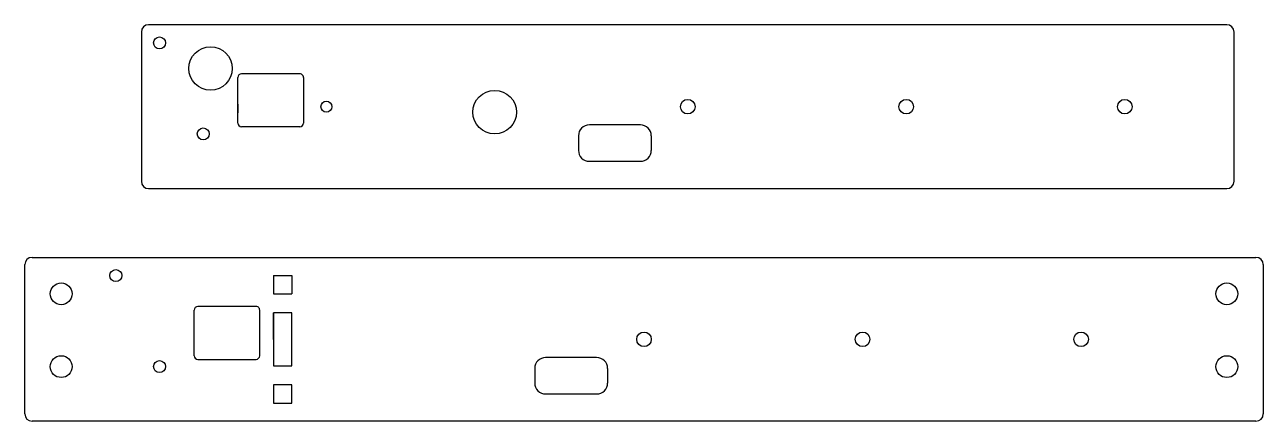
# Model space of a CAD drawing. Extents: x -160 to 180, y -59 to 50.
import ezdxf

# ---------------------------------------------------------------- set-up
doc = ezdxf.new("R2010")
doc.units = 0
doc.layers.get('0').update_dxf_attribs({"linetype": 'CONTINUOUS'})

msp = doc.modelspace()

# ---------------------------------------------------------------- linework, layer by layer
for p, q in [((-127.83, 48.15), (-127.83, 7.15)), ((170.17, 50.15), (-125.83, 50.15)), ((172.17, 7.15), (172.17, 48.15)), ((-101.33, 23.15), (-101.33, 35.65)), ((-84.53, 36.65), (-100.33, 36.65)), ((-83.33, 35.65), (-83.33, 23.15)), ((-84.33, 22.15), (-100.33, 22.15)), ((9.17, 22.65), (-4.83, 22.65)), ((-7.83, 19.65), (-7.83, 15.65)), ((12.17, 19.65), (12.17, 15.65)), ((-4.83, 12.65), (9.17, 12.65)), ((-125.83, 5.15), (170.17, 5.15)), ((-159.83, -56.74), (-159.83, -15.74)), ((-157.83, -13.74), (178.17, -13.74)), ((180.17, -15.74), (180.17, -56.74)), ((-91.53, -18.74), (-86.53, -18.74)), ((-91.53, -18.74), (-91.53, -23.74)), ((-86.53, -18.74), (-86.53, -23.74)), ((-91.53, -23.74), (-86.53, -23.74)), ((-113.33, -40.74), (-113.33, -28.24)), ((-96.53, -27.24), (-112.33, -27.24)), ((-95.33, -40.74), (-95.33, -28.24)), ((-91.53, -36.25), (-91.53, -28.98)), ((-91.53, -28.98), (-91.53, -43.5)), ((-86.53, -28.98), (-91.53, -28.98)), ((-86.53, -28.98), (-91.53, -28.98)), ((-91.53, -34.76), (-91.53, -28.98)), ((-86.53, -43.5), (-86.53, -28.98)), ((-91.53, -37.72), (-91.53, -43.5)), ((-112.33, -41.74), (-96.33, -41.74)), ((-91.53, -43.5), (-86.53, -43.5)), ((-91.53, -43.5), (-86.53, -43.5)), ((-2.83, -41.24), (-16.83, -41.24)), ((-19.83, -44.24), (-19.83, -48.24)), ((0.17, -44.24), (0.17, -48.24)), ((-86.53, -48.74), (-91.53, -48.74)), ((-91.53, -48.74), (-91.53, -53.74)), ((-86.53, -53.74), (-86.53, -48.74)), ((-91.53, -53.74), (-86.53, -53.74)), ((-16.83, -51.24), (-2.83, -51.24)), ((178.17, -58.74), (-157.83, -58.74))]:
    msp.add_line(p, q)
at = {"color": 7, "linetype": 'Continuous'}
msp.add_line((-101.33, 28.35), (-101.33, 25.95), dxfattribs=at)
at = {"color": 7, "linetype": 'Continuous', "lineweight": 15}
for p, q in [((-86.53, -34.76), (-86.53, -32.74)), ((-86.53, -39.74), (-86.53, -37.72))]:
    msp.add_line(p, q, dxfattribs=at)
at = {"color": 7, "linetype": 'Continuous'}
for centre in [(-122.83, 45.15), (-110.83, 20.15), (-134.83, -18.74), (-122.83, -43.74)]:
    msp.add_circle(centre, 1.65, dxfattribs=at)
for centre, radius in [((-108.83, 38.15), 5.98), ((-30.83, 26.15), 5.98), ((-77.03, 27.65), 1.5), ((22.17, 27.65), 2), ((82.17, 27.65), 2), ((142.17, 27.65), 2), ((-149.83, -23.74), 3), ((170.17, -23.74), 3), ((10.17, -36.24), 2), ((70.17, -36.24), 2), ((130.17, -36.24), 2), ((-149.83, -43.74), 3), ((170.17, -43.74), 3)]:
    msp.add_circle(centre, radius)
for centre, radius, start, end in [((-125.83, 48.15), 2, 90, 180), ((170.17, 48.15), 2, 360, 90), ((-100.33, 35.65), 1, 90, 180), ((-84.35, 35.65), 1.02, 0, 100.3889), ((-100.33, 23.15), 1, 180, 270), ((-84.33, 23.15), 1, 270, 0), ((-4.83, 19.65), 3, 90, 180), ((9.17, 19.65), 3, 0, 90), ((-4.83, 15.65), 3, 180, 270), ((9.17, 15.65), 3, 270, 0), ((-125.83, 7.15), 2, 180, 270), ((170.17, 7.15), 2, 270, 0), ((-157.83, -15.74), 2, 90, 180), ((178.17, -15.74), 2, 0, 90), ((-112.33, -28.24), 1, 90, 180), ((-96.35, -28.24), 1.02, 0, 100.3889), ((-112.33, -40.74), 1, 180, 270), ((-96.33, -40.74), 1, 270, 0), ((-16.83, -44.24), 3, 90, 180), ((-2.83, -44.24), 3, 0, 90), ((-16.83, -48.24), 3, 180, 270), ((-2.83, -48.24), 3, 270, 0), ((-157.83, -56.74), 2, 180, 270), ((178.17, -56.74), 2, 270, 0)]:
    msp.add_arc(centre, radius, start, end)

doc.saveas('drawing.dxf')
